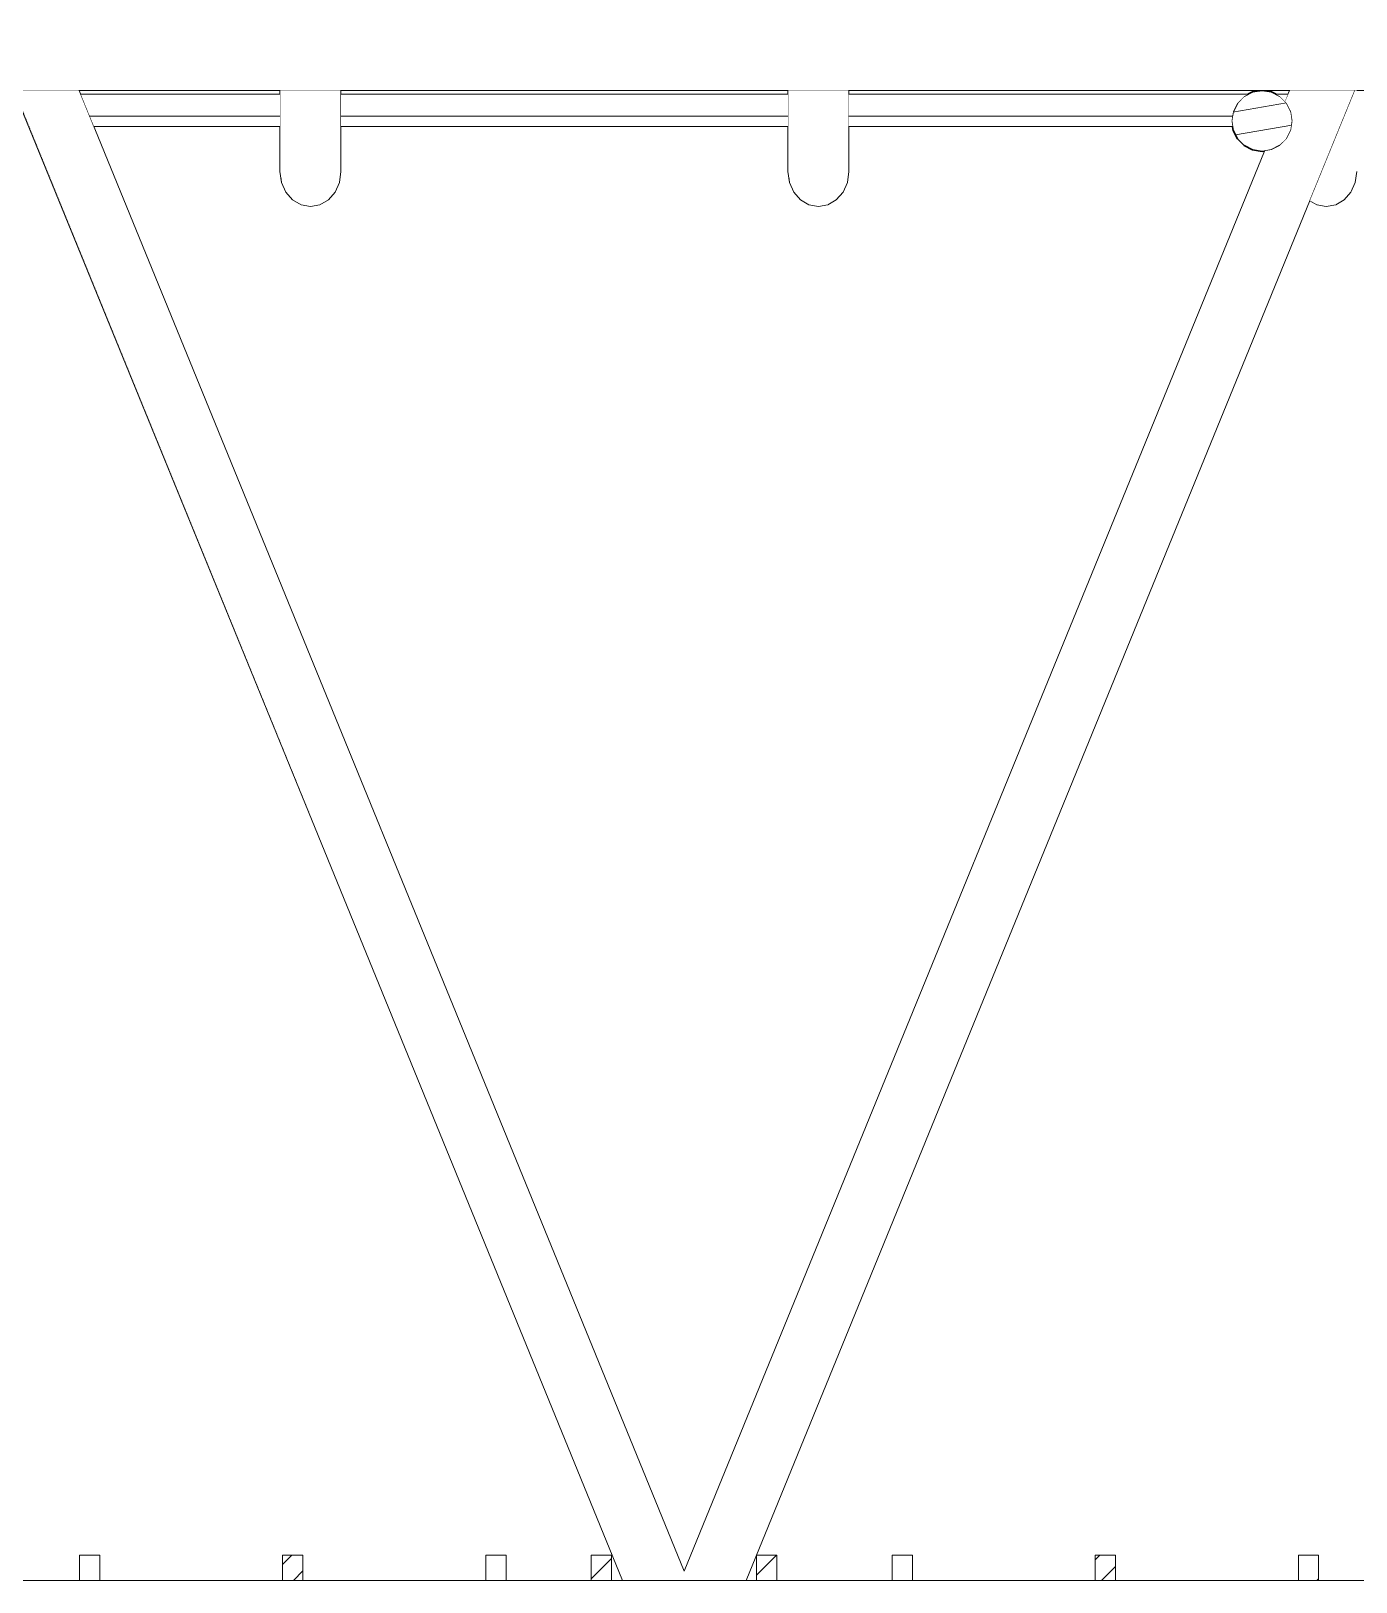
# Model space of a CAD drawing. Header units: millimetres. Extents: x -71878 to 121433, y -67383 to 83273.
# Drawn here: x 4136 to 6745, y -62705 to -59652 of the extents above; entities that cross this region are included whole.
import ezdxf

# ---------------------------------------------------------------- set-up
doc = ezdxf.new("R2010")
doc.units = ezdxf.units.MM
doc.header["$MEASUREMENT"] = 0
doc.set_wipeout_variables(frame=1)
doc.linetypes.add('Wipeout_Contour', pattern=[1000, 0, -1000])
for name, color, linetype in [('COLUMNAS', 7, 'Continuous'), ('ENTIRADO', 7, 'Continuous'), ('Vigas', 7, 'Continuous')]:
    doc.layers.add(name, color=color, linetype=linetype)
for name, color, linetype, lineweight, true_color in [('COLUMNAS_Pluma_Nº__23', 7, 'Continuous', 5, 0x646464), ('ENTIRADO_Pluma_Nº__23', 7, 'Continuous', 5, 0x646464), ('Vigas_Pluma_Nº__23', 7, 'Continuous', 5, 0x646464)]:
    doc.layers.add(name, color=color, linetype=linetype, lineweight=lineweight, true_color=true_color)
doc.layers.add('ENTIRADO_Pluma_Nº__21', color=7, linetype='Continuous', lineweight=5)
doc.layers.add('Vigas_Pluma_Nº__81', color=7, linetype='Continuous', lineweight=30)
pattern_1 = [(45, (-22368.78, -65222.4), (-79.5495, 79.5495), []), (45, (-22395.3, -65195.89), (-79.5495, 79.5495), [])]

msp = doc.modelspace()

# ---------------------------------------------------------------- hatches: boundary and pattern name
at = {"layer": 'Vigas', "linetype": 'Continuous', "lineweight": 0, "true_color": 0xffffff}
h = msp.add_hatch(dxfattribs=at)
h.set_pattern_fill('WOOD_0001', style=0, pattern_type=2)
h.set_pattern_definition([(10, (-22368.785, -65222.404), (-7.81417, 44.31635), [])])
h.paths.add_polyline_path([(6499.757, -59829.01), (6502.694, -59847.551), (6511.216, -59864.277), (6524.49, -59877.551), (6541.216, -59886.074), (6559.757, -59889.01), (6578.298, -59886.074), (6595.024, -59877.551), (6608.298, -59864.277), (6616.821, -59847.551), (6619.757, -59829.01), (6616.821, -59810.469), (6608.298, -59793.743), (6595.024, -59780.469), (6578.298, -59771.947), (6559.757, -59769.01), (6541.216, -59771.947), (6524.49, -59780.469), (6511.216, -59793.743), (6502.694, -59810.469)])

# ---------------------------------------------------------------- linework, layer by layer
at = {"layer": 'Vigas_Pluma_Nº__81', "linetype": 'Continuous', "flags": 128}
msp.add_lwpolyline([(6499.757, -59829.01), (6502.694, -59847.551), (6511.216, -59864.277), (6524.49, -59877.551), (6541.216, -59886.074), (6559.757, -59889.01), (6578.298, -59886.074), (6595.024, -59877.551), (6608.298, -59864.277), (6616.821, -59847.551), (6619.757, -59829.01), (6616.821, -59810.469), (6608.298, -59793.743), (6595.024, -59780.469), (6578.298, -59771.947), (6559.757, -59769.01), (6541.216, -59771.947), (6524.49, -59780.469), (6511.216, -59793.743), (6502.694, -59810.469)], close=True, dxfattribs=at)

# ---------------------------------------------------------------- wipeouts: each hides what was drawn before it
at = {"color": 254, "linetype": 'Wipeout_Contour', "lineweight": 0, "ltscale": 131353.913931}
msp.add_wipeout([(17919.783, -59727.551), (2038.739, -59727.551), (2038.739, -59744.277), (17919.783, -59744.277)], dxfattribs=at).dxf.layer = 'Vigas'

# ---------------------------------------------------------------- next in the draw order: wipeouts: each hides what was drawn before it
at = {"color": 254, "linetype": 'Wipeout_Contour', "lineweight": 0, "ltscale": 131366.427303}
msp.add_wipeout([(17919.783, -59709.01), (2038.739, -59709.01), (2038.739, -59727.551), (17919.783, -59727.551)], dxfattribs=at).dxf.layer = 'Vigas'
at = {"color": 254, "linetype": 'Wipeout_Contour', "lineweight": 0, "ltscale": 131331.564334}
msp.add_wipeout([(2038.739, -59766.074), (2038.739, -59769.01), (17919.783, -59769.01), (17919.783, -59766.074)], dxfattribs=at).dxf.layer = 'Vigas'

# ---------------------------------------------------------------- next in the draw order: wipeouts: each hides what was drawn before it
at = {"color": 254, "linetype": 'Wipeout_Contour', "lineweight": 0, "ltscale": 131379.625339}
msp.add_wipeout([(2038.739, -59709.01), (17919.783, -59709.01), (17919.783, -59690.469), (2038.739, -59690.469)], dxfattribs=at).dxf.layer = 'Vigas'
at = {"color": 254, "linetype": 'Wipeout_Contour', "lineweight": 0, "ltscale": 131335.604052}
msp.add_wipeout([(2038.739, -59757.551), (2038.739, -59766.074), (17919.783, -59766.074), (17919.783, -59757.551)], dxfattribs=at).dxf.layer = 'Vigas'

# ---------------------------------------------------------------- next in the draw order: wipeouts: each hides what was drawn before it
at = {"color": 254, "linetype": 'Wipeout_Contour', "lineweight": 0, "ltscale": 131392.216111}
msp.add_wipeout([(17919.783, -59673.743), (2038.739, -59673.743), (2038.739, -59690.469), (17919.783, -59690.469)], dxfattribs=at).dxf.layer = 'Vigas'
at = {"color": 254, "linetype": 'Wipeout_Contour', "lineweight": 0, "ltscale": 131343.299086}
msp.add_wipeout([(17919.783, -59744.277), (2038.739, -59744.277), (2038.739, -59757.551), (17919.783, -59757.551)], dxfattribs=at).dxf.layer = 'Vigas'

# ---------------------------------------------------------------- next in the draw order: linework, layer by layer
at = {"layer": 'Vigas_Pluma_Nº__23', "linetype": 'Continuous'}
msp.add_line((17919.783, -59769.01), (2038.739, -59769.01), dxfattribs=at)

# ---------------------------------------------------------------- next in the draw order: wipeouts: each hides what was drawn before it
at = {"color": 254, "linetype": 'Wipeout_Contour', "lineweight": 0, "ltscale": 131402.956096}
msp.add_wipeout([(17919.783, -59660.469), (2038.739, -59660.469), (2038.739, -59673.743), (17919.783, -59673.743)], dxfattribs=at).dxf.layer = 'Vigas'

# ---------------------------------------------------------------- next in the draw order: wipeouts: each hides what was drawn before it
at = {"color": 254, "linetype": 'Wipeout_Contour', "lineweight": 0, "ltscale": 109742.383424}
msp.add_wipeout([(4141.26, -59769.01), (4124.033, -59769.01), (5322.695, -62702.404), (5339.923, -62702.404)], dxfattribs=at).dxf.layer = 'COLUMNAS'
at = {"color": 254, "linetype": 'Wipeout_Contour', "lineweight": 0, "ltscale": 117946.365238}
msp.add_wipeout([(6613.529, -59769.01), (6604.837, -59790.282), (6608.281, -59793.726), (6618.38, -59769.01)], dxfattribs=at).dxf.layer = 'COLUMNAS'
at = {"color": 254, "linetype": 'Wipeout_Contour', "lineweight": 0, "ltscale": 131410.776228}
msp.add_wipeout([(2038.739, -59651.947), (2038.739, -59660.469), (17919.783, -59660.469), (17919.783, -59651.947)], dxfattribs=at).dxf.layer = 'Vigas'

# ---------------------------------------------------------------- next in the draw order: wipeouts: each hides what was drawn before it
at = {"color": 254, "linetype": 'Wipeout_Contour', "lineweight": 0, "ltscale": 109682.519367}
msp.add_wipeout([(4110.954, -59769.01), (5309.617, -62702.404), (5322.695, -62702.404), (4124.033, -59769.01)], dxfattribs=at).dxf.layer = 'COLUMNAS'
at = {"color": 254, "linetype": 'Wipeout_Contour', "lineweight": 0, "ltscale": 147449.918203}
msp.add_wipeout([(6608.281, -59793.726), (6608.298, -59793.743), (6614.222, -59805.369), (6629.079, -59769.01), (6618.381, -59769.01)], dxfattribs=at).dxf.layer = 'COLUMNAS'

# ---------------------------------------------------------------- next in the draw order: wipeouts: each hides what was drawn before it
at = {"color": 254, "linetype": 'Wipeout_Contour', "lineweight": 0, "ltscale": 109815.309163}
msp.add_wipeout([(4160.95, -59769.01), (4141.26, -59769.01), (5339.923, -62702.404), (5359.613, -62702.404)], dxfattribs=at).dxf.layer = 'COLUMNAS'
at = {"color": 254, "linetype": 'Wipeout_Contour', "lineweight": 0, "ltscale": 176971.625166}
msp.add_wipeout([(6629.079, -59769.01), (6614.222, -59805.369), (6616.821, -59810.469), (6619.757, -59829.01), (6619.566, -59830.218), (6644.577, -59769.01)], dxfattribs=at).dxf.layer = 'COLUMNAS'

# ---------------------------------------------------------------- next in the draw order: wipeouts: each hides what was drawn before it
at = {"color": 254, "linetype": 'Wipeout_Contour', "lineweight": 0, "ltscale": 109641.577104}
msp.add_wipeout([(4110.954, -59769.01), (4103.306, -59769.01), (5301.968, -62702.404), (5309.617, -62702.404)], dxfattribs=at).dxf.layer = 'COLUMNAS'

# ---------------------------------------------------------------- next in the draw order: wipeouts: each hides what was drawn before it
at = {"color": 254, "linetype": 'Wipeout_Contour', "lineweight": 0, "ltscale": 109894.159111}
msp.add_wipeout([(4181.175, -59769.01), (4160.95, -59769.01), (5359.613, -62702.404), (5379.838, -62702.404)], dxfattribs=at).dxf.layer = 'COLUMNAS'

# ---------------------------------------------------------------- next in the draw order: wipeouts: each hides what was drawn before it
at = {"color": 254, "linetype": 'Wipeout_Contour', "lineweight": 0, "ltscale": 109971.21446}
msp.add_wipeout([(4199.956, -59769.01), (4181.175, -59769.01), (5379.838, -62702.404), (5398.619, -62702.404)], dxfattribs=at).dxf.layer = 'COLUMNAS'

# ---------------------------------------------------------------- next in the draw order: wipeouts: each hides what was drawn before it
at = {"color": 254, "linetype": 'Wipeout_Contour', "lineweight": 0, "ltscale": 110038.933074}
msp.add_wipeout([(4215.455, -59769.01), (4199.957, -59769.01), (5398.619, -62702.404), (5414.117, -62702.404)], dxfattribs=at).dxf.layer = 'COLUMNAS'

# ---------------------------------------------------------------- next in the draw order: wipeouts: each hides what was drawn before it
at = {"color": 254, "linetype": 'Wipeout_Contour', "lineweight": 0, "ltscale": 165898.2587}
msp.add_wipeout([(4215.455, -59769.01), (5414.117, -62702.404), (5422.239, -62702.404), (5422.239, -62696.233), (5422.257, -62696.141), (4226.153, -59769.01)], dxfattribs=at).dxf.layer = 'COLUMNAS'

# ---------------------------------------------------------------- next in the draw order: wipeouts: each hides what was drawn before it
at = {"color": 254, "linetype": 'Wipeout_Contour', "lineweight": 0, "ltscale": 138019.845228}
msp.add_wipeout([(4226.153, -59769.01), (5422.257, -62696.141), (5422.257, -62684.32), (5422.267, -62684.294), (4231.005, -59769.01)], dxfattribs=at).dxf.layer = 'COLUMNAS'

# ---------------------------------------------------------------- next in the draw order: wipeouts: each hides what was drawn before it
at = {"color": 254, "linetype": 'Wipeout_Contour', "lineweight": 0, "ltscale": 109623.562948}
msp.add_wipeout([(4103.306, -59769.01), (4101.835, -59769.01), (5300.497, -62702.404), (5301.968, -62702.404)], dxfattribs=at).dxf.layer = 'COLUMNAS'

# ---------------------------------------------------------------- next in the draw order: linework, layer by layer
at = {"layer": 'COLUMNAS_Pluma_Nº__23', "linetype": 'Continuous'}
for p, q in [((5300.497, -62702.404), (4101.835, -59769.01)), ((5422.267, -62684.294), (4231.004, -59769.01))]:
    msp.add_line(p, q, dxfattribs=at)
at = {"layer": 'ENTIRADO_Pluma_Nº__21', "linetype": 'Continuous'}
for p, q in [((4271.203, -62652.404), (4231.203, -62652.404)), ((4671.203, -62652.404), (4631.203, -62652.404)), ((5071.203, -62652.404), (5031.203, -62652.404)), ((5279.169, -62652.404), (5239.169, -62652.404))]:
    msp.add_line(p, q, dxfattribs=at)

# ---------------------------------------------------------------- next in the draw order: wipeouts: each hides what was drawn before it
at = {"color": 254, "linetype": 'Wipeout_Contour', "lineweight": 0, "ltscale": 142566.042659}
msp.add_wipeout([(5422.239, -62696.233), (6570.009, -59887.387), (6564.822, -59888.208), (5422.257, -62684.32), (5422.257, -62696.141)], dxfattribs=at).dxf.layer = 'COLUMNAS'
at = {"color": 254, "linetype": 'Wipeout_Contour', "lineweight": 0, "ltscale": 110100.516599}
msp.add_wipeout([(4626.167, -59769.01), (4626.167, -59928.515), (4629.104, -59949.864), (4629.104, -59769.01)], dxfattribs=at).dxf.layer = 'Vigas'
at = {"color": 254, "linetype": 'Wipeout_Contour', "lineweight": 0, "ltscale": 110559.813241}
msp.add_wipeout([(4743.231, -59769.01), (4743.231, -59949.864), (4746.167, -59928.515), (4746.167, -59769.01)], dxfattribs=at).dxf.layer = 'Vigas'

# ---------------------------------------------------------------- next in the draw order: wipeouts: each hides what was drawn before it
at = {"color": 254, "linetype": 'Wipeout_Contour', "lineweight": 0, "ltscale": 172024.033167}
msp.add_wipeout([(5422.239, -62702.404), (5430.416, -62702.404), (6582.018, -59884.178), (6578.298, -59886.074), (6570.009, -59887.387), (5422.239, -62696.233)], dxfattribs=at).dxf.layer = 'COLUMNAS'
at = {"color": 254, "linetype": 'Wipeout_Contour', "lineweight": 0, "ltscale": 110115.206451}
msp.add_wipeout([(4629.104, -59769.01), (4629.104, -59949.864), (4637.626, -59969.123), (4637.626, -59769.01)], dxfattribs=at).dxf.layer = 'Vigas'
at = {"color": 254, "linetype": 'Wipeout_Contour', "lineweight": 0, "ltscale": 110529.572487}
msp.add_wipeout([(4734.708, -59769.01), (4734.708, -59969.123), (4743.231, -59949.864), (4743.231, -59769.01)], dxfattribs=at).dxf.layer = 'Vigas'

# ---------------------------------------------------------------- next in the draw order: wipeouts: each hides what was drawn before it
at = {"color": 254, "linetype": 'Wipeout_Contour', "lineweight": 0, "ltscale": 144196.185365}
msp.add_wipeout([(6582.018, -59884.178), (5430.416, -62702.404), (5445.915, -62702.404), (6603.818, -59868.758), (6595.024, -59877.551)], dxfattribs=at).dxf.layer = 'COLUMNAS'
at = {"color": 254, "linetype": 'Wipeout_Contour', "lineweight": 0, "ltscale": 110480.225742}
msp.add_wipeout([(4734.708, -59769.01), (4721.434, -59769.01), (4721.434, -59984.407), (4734.708, -59969.123)], dxfattribs=at).dxf.layer = 'Vigas'

# ---------------------------------------------------------------- next in the draw order: linework, layer by layer
at = {"layer": 'Vigas_Pluma_Nº__23', "linetype": 'Continuous'}
for p, q in [((4746.167, -59769.01), (4746.167, -59928.515)), ((4746.167, -59928.515), (4743.231, -59949.864))]:
    msp.add_line(p, q, dxfattribs=at)

# ---------------------------------------------------------------- next in the draw order: wipeouts: each hides what was drawn before it
at = {"color": 254, "linetype": 'Wipeout_Contour', "lineweight": 0, "ltscale": 232832.512524}
msp.add_wipeout([(6603.817, -59868.758), (5445.915, -62702.404), (5464.696, -62702.404), (6663.358, -59769.01), (6644.577, -59769.01), (6619.566, -59830.218), (6616.821, -59847.551), (6608.298, -59864.277)], dxfattribs=at).dxf.layer = 'COLUMNAS'
at = {"color": 254, "linetype": 'Wipeout_Contour', "lineweight": 0, "ltscale": 110416.589417}
msp.add_wipeout([(4704.708, -59994.221), (4721.434, -59984.407), (4721.434, -59769.01), (4704.708, -59769.01)], dxfattribs=at).dxf.layer = 'Vigas'

# ---------------------------------------------------------------- next in the draw order: linework, layer by layer
at = {"layer": 'Vigas_Pluma_Nº__23', "linetype": 'Continuous'}
for p, q in [((4743.231, -59949.864), (4734.708, -59969.123)), ((4734.708, -59969.123), (4721.434, -59984.407))]:
    msp.add_line(p, q, dxfattribs=at)

# ---------------------------------------------------------------- next in the draw order: wipeouts: each hides what was drawn before it
at = {"color": 254, "linetype": 'Wipeout_Contour', "lineweight": 0, "ltscale": 115014.444713}
msp.add_wipeout([(5464.696, -62702.404), (5484.921, -62702.404), (6683.584, -59769.01), (6663.358, -59769.01)], dxfattribs=at).dxf.layer = 'COLUMNAS'
at = {"color": 254, "linetype": 'Wipeout_Contour', "lineweight": 0, "ltscale": 110344.881226}
msp.add_wipeout([(4686.167, -59997.602), (4704.708, -59994.221), (4704.708, -59769.01), (4686.167, -59769.01)], dxfattribs=at).dxf.layer = 'Vigas'

# ---------------------------------------------------------------- next in the draw order: linework, layer by layer
at = {"layer": 'Vigas_Pluma_Nº__23', "linetype": 'Continuous'}
msp.add_line((4721.434, -59984.407), (4704.708, -59994.221), dxfattribs=at)

# ---------------------------------------------------------------- next in the draw order: wipeouts: each hides what was drawn before it
at = {"color": 254, "linetype": 'Wipeout_Contour', "lineweight": 0, "ltscale": 115093.428303}
msp.add_wipeout([(5484.921, -62702.404), (5504.611, -62702.404), (6703.274, -59769.01), (6683.584, -59769.01)], dxfattribs=at).dxf.layer = 'COLUMNAS'
at = {"color": 254, "linetype": 'Wipeout_Contour', "lineweight": 0, "ltscale": 110272.121699}
msp.add_wipeout([(4667.626, -59994.221), (4686.167, -59997.602), (4686.167, -59769.01), (4667.626, -59769.01)], dxfattribs=at).dxf.layer = 'Vigas'

# ---------------------------------------------------------------- next in the draw order: linework, layer by layer
at = {"layer": 'Vigas_Pluma_Nº__23', "linetype": 'Continuous'}
msp.add_line((4704.708, -59994.221), (4686.167, -59997.602), dxfattribs=at)

# ---------------------------------------------------------------- next in the draw order: wipeouts: each hides what was drawn before it
at = {"color": 254, "linetype": 'Wipeout_Contour', "lineweight": 0, "ltscale": 115166.480229}
msp.add_wipeout([(6703.274, -59769.01), (5504.611, -62702.404), (5521.839, -62702.404), (6720.501, -59769.01)], dxfattribs=at).dxf.layer = 'COLUMNAS'
at = {"color": 254, "linetype": 'Wipeout_Contour', "lineweight": 0, "ltscale": 110205.438138}
msp.add_wipeout([(4650.9, -59984.407), (4667.626, -59994.221), (4667.626, -59769.01), (4650.9, -59769.01)], dxfattribs=at).dxf.layer = 'Vigas'

# ---------------------------------------------------------------- next in the draw order: linework, layer by layer
at = {"layer": 'Vigas_Pluma_Nº__23', "linetype": 'Continuous'}
msp.add_line((4686.167, -59997.602), (4667.626, -59994.221), dxfattribs=at)

# ---------------------------------------------------------------- next in the draw order: wipeouts: each hides what was drawn before it
at = {"color": 254, "linetype": 'Wipeout_Contour', "lineweight": 0, "ltscale": 115226.44908}
msp.add_wipeout([(6720.501, -59769.01), (5521.839, -62702.404), (5534.917, -62702.404), (6733.579, -59769.01)], dxfattribs=at).dxf.layer = 'COLUMNAS'
at = {"color": 254, "linetype": 'Wipeout_Contour', "lineweight": 0, "ltscale": 110151.36377}
msp.add_wipeout([(4650.9, -59769.01), (4637.626, -59769.01), (4637.626, -59969.123), (4650.9, -59984.407)], dxfattribs=at).dxf.layer = 'Vigas'

# ---------------------------------------------------------------- next in the draw order: linework, layer by layer
at = {"layer": 'Vigas_Pluma_Nº__23', "linetype": 'Continuous'}
for p, q in [((4626.167, -59769.01), (4626.167, -59928.515)), ((4629.104, -59949.864), (4626.167, -59928.515)), ((4637.626, -59969.123), (4629.104, -59949.864)), ((4650.9, -59984.407), (4637.626, -59969.123)), ((4667.626, -59994.221), (4650.9, -59984.407))]:
    msp.add_line(p, q, dxfattribs=at)

# ---------------------------------------------------------------- next in the draw order: wipeouts: each hides what was drawn before it
at = {"color": 254, "linetype": 'Wipeout_Contour', "lineweight": 0, "ltscale": 115267.464368}
msp.add_wipeout([(6733.579, -59769.01), (5534.917, -62702.404), (5542.565, -62702.404), (6741.228, -59769.01)], dxfattribs=at).dxf.layer = 'COLUMNAS'

# ---------------------------------------------------------------- next in the draw order: wipeouts: each hides what was drawn before it
at = {"color": 254, "linetype": 'Wipeout_Contour', "lineweight": 0, "ltscale": 115285.510686}
msp.add_wipeout([(6741.228, -59769.01), (5542.565, -62702.404), (5544.036, -62702.404), (6742.699, -59769.01)], dxfattribs=at).dxf.layer = 'COLUMNAS'
at = {"color": 254, "linetype": 'Wipeout_Contour', "lineweight": 0, "ltscale": 109387.103859}
msp.add_wipeout([(4626.167, -59819.767), (4251.745, -59819.767), (4259.848, -59839.597), (4626.167, -59839.597)], dxfattribs=at).dxf.layer = 'ENTIRADO'

# ---------------------------------------------------------------- next in the draw order: linework, layer by layer
at = {"layer": 'COLUMNAS_Pluma_Nº__23', "linetype": 'Continuous'}
for p, q in [((5544.036, -62702.404), (6742.699, -59769.01)), ((6604.837, -59790.282), (6613.529, -59769.01)), ((5422.255, -62684.325), (6564.822, -59888.208))]:
    msp.add_line(p, q, dxfattribs=at)
at = {"layer": 'ENTIRADO_Pluma_Nº__21', "linetype": 'Continuous'}
for p, q in [((5604.468, -62652.404), (5564.468, -62652.404)), ((5871.203, -62652.404), (5831.203, -62652.404)), ((6271.203, -62652.404), (6231.203, -62652.404)), ((6671.203, -62652.404), (6631.203, -62652.404))]:
    msp.add_line(p, q, dxfattribs=at)
at = {"layer": 'ENTIRADO_Pluma_Nº__23', "linetype": 'Continuous'}
msp.add_line((4259.848, -59839.597), (4626.167, -59839.597), dxfattribs=at)

# ---------------------------------------------------------------- next in the draw order: wipeouts: each hides what was drawn before it
at = {"color": 254, "linetype": 'Wipeout_Contour', "lineweight": 0, "ltscale": 109386.801171}
msp.add_wipeout([(4626.167, -59776.344), (4234.001, -59776.344), (4251.745, -59819.767), (4626.167, -59819.767)], dxfattribs=at).dxf.layer = 'ENTIRADO'

# ---------------------------------------------------------------- next in the draw order: linework, layer by layer
at = {"layer": 'ENTIRADO_Pluma_Nº__23', "linetype": 'Continuous'}
for p, q in [((4234.001, -59776.344), (4626.167, -59776.344)), ((4251.745, -59819.767), (4626.167, -59819.767))]:
    msp.add_line(p, q, dxfattribs=at)

# ---------------------------------------------------------------- next in the draw order: wipeouts: each hides what was drawn before it
at = {"color": 254, "linetype": 'Wipeout_Contour', "lineweight": 0, "ltscale": 117899.115877}
msp.add_wipeout([(6610.533, -59776.344), (6586.928, -59776.344), (6595.024, -59780.469), (6604.837, -59790.282)], dxfattribs=at).dxf.layer = 'ENTIRADO'
at = {"color": 254, "linetype": 'Wipeout_Contour', "lineweight": 0, "ltscale": 114026.354284}
msp.add_wipeout([(5626.167, -59769.01), (5626.167, -59928.515), (5629.104, -59949.864), (5629.104, -59769.01)], dxfattribs=at).dxf.layer = 'Vigas'
at = {"color": 254, "linetype": 'Wipeout_Contour', "lineweight": 0, "ltscale": 88504.818133}
msp.add_wipeout([(6653.95, -59986.197), (6667.626, -59994.221), (6667.626, -59952.73)], dxfattribs=at).dxf.layer = 'Vigas'
at = {"color": 254, "linetype": 'Wipeout_Contour', "lineweight": 0, "ltscale": 129579.534955}
msp.add_wipeout([(16584.026, -62702.404), (3263.42, -62702.404), (3263.42, -62705.341), (16584.026, -62705.341)], dxfattribs=at).dxf.layer = 'Vigas'

# ---------------------------------------------------------------- next in the draw order: hatches: boundary and pattern name
at = {"layer": 'ENTIRADO', "linetype": 'Continuous', "lineweight": 0, "true_color": 0xffffff}
h = msp.add_hatch(dxfattribs=at)
h.set_pattern_fill('STEEL_0001', style=0, pattern_type=2)
h.set_pattern_definition(pattern_1)
h.paths.add_polyline_path([(4631.203, -62652.404), (4631.203, -62702.404), (4671.203, -62702.404), (4671.203, -62652.404)])
h = msp.add_hatch(dxfattribs=at)
h.set_pattern_fill('STEEL_0001', style=0, pattern_type=2)
h.set_pattern_definition(pattern_1)
h.paths.add_polyline_path([(5239.169, -62652.404), (5239.169, -62702.404), (5279.169, -62702.404), (5279.169, -62652.404)])
h = msp.add_hatch(dxfattribs=at)
h.set_pattern_fill('STEEL_0001', style=0, pattern_type=2)
h.set_pattern_definition(pattern_1)
h.paths.add_polyline_path([(5564.468, -62652.404), (5564.468, -62702.404), (5604.468, -62702.404), (5604.468, -62652.404)])
h = msp.add_hatch(dxfattribs=at)
h.set_pattern_fill('STEEL_0001', style=0, pattern_type=2)
h.set_pattern_definition(pattern_1)
h.paths.add_polyline_path([(6231.203, -62652.404), (6231.203, -62702.404), (6271.203, -62702.404), (6271.203, -62652.404)])
h = msp.add_hatch(dxfattribs=at)
h.set_pattern_fill('STEEL_0001', style=0, pattern_type=2)
h.set_pattern_definition(pattern_1)
h.paths.add_polyline_path([(6631.203, -62652.404), (6631.203, -62702.404), (6671.203, -62702.404), (6671.203, -62652.404)])

# ---------------------------------------------------------------- next in the draw order: linework, layer by layer
at = {"layer": 'ENTIRADO_Pluma_Nº__21', "linetype": 'Continuous'}
for p, q in [((4231.203, -62652.404), (4231.203, -62702.404)), ((4271.203, -62652.404), (4271.203, -62702.404)), ((4631.203, -62652.404), (4631.203, -62702.404)), ((4671.203, -62652.404), (4671.203, -62702.404)), ((5031.203, -62652.404), (5031.203, -62702.404)), ((5071.203, -62652.404), (5071.203, -62702.404)), ((5239.169, -62652.404), (5239.169, -62702.404)), ((5279.169, -62652.404), (5279.169, -62702.404)), ((5564.468, -62652.404), (5564.468, -62702.404)), ((5604.468, -62652.404), (5604.468, -62702.404)), ((5831.203, -62652.404), (5831.203, -62702.404)), ((5871.203, -62652.404), (5871.203, -62702.404)), ((6231.203, -62652.404), (6231.203, -62702.404)), ((6271.203, -62652.404), (6271.203, -62702.404)), ((6631.203, -62652.404), (6631.203, -62702.404)), ((6671.203, -62652.404), (6671.203, -62702.404)), ((4271.203, -62702.404), (4231.203, -62702.404)), ((4671.203, -62702.404), (4631.203, -62702.404)), ((5071.203, -62702.404), (5031.203, -62702.404)), ((5279.169, -62702.404), (5239.169, -62702.404)), ((5604.468, -62702.404), (5564.468, -62702.404)), ((5871.203, -62702.404), (5831.203, -62702.404)), ((6271.203, -62702.404), (6231.203, -62702.404)), ((6671.203, -62702.404), (6631.203, -62702.404))]:
    msp.add_line(p, q, dxfattribs=at)
at = {"layer": 'ENTIRADO_Pluma_Nº__23', "linetype": 'Continuous'}
msp.add_line((6586.927, -59776.344), (6610.533, -59776.344), dxfattribs=at)
at = {"layer": 'Vigas_Pluma_Nº__23', "linetype": 'Continuous'}
for p, q in [((4231.203, -62702.404), (3871.203, -62702.404)), ((4631.203, -62702.404), (4271.203, -62702.404)), ((5031.203, -62702.404), (4671.203, -62702.404)), ((5239.169, -62702.404), (5071.203, -62702.404)), ((5564.468, -62702.404), (5279.169, -62702.404)), ((5831.203, -62702.404), (5604.468, -62702.404)), ((6231.203, -62702.404), (5871.203, -62702.404)), ((6631.203, -62702.404), (6271.203, -62702.404)), ((7031.203, -62702.404), (6671.203, -62702.404))]:
    msp.add_line(p, q, dxfattribs=at)

# ---------------------------------------------------------------- next in the draw order: wipeouts: each hides what was drawn before it
at = {"color": 254, "linetype": 'Wipeout_Contour', "lineweight": 0, "ltscale": 114041.342805}
msp.add_wipeout([(5629.104, -59949.864), (5637.626, -59969.123), (5637.626, -59769.01), (5629.104, -59769.01)], dxfattribs=at).dxf.layer = 'Vigas'
at = {"color": 254, "linetype": 'Wipeout_Contour', "lineweight": 0, "ltscale": 118072.061527}
msp.add_wipeout([(6686.167, -59907.356), (6667.626, -59952.73), (6667.626, -59994.221), (6686.167, -59997.602)], dxfattribs=at).dxf.layer = 'Vigas'

# ---------------------------------------------------------------- next in the draw order: linework, layer by layer
at = {"layer": 'Vigas_Pluma_Nº__23', "linetype": 'Continuous'}
msp.add_line((6667.626, -59994.221), (6653.95, -59986.197), dxfattribs=at)

# ---------------------------------------------------------------- next in the draw order: wipeouts: each hides what was drawn before it
at = {"color": 254, "linetype": 'Wipeout_Contour', "lineweight": 0, "ltscale": 114077.784547}
msp.add_wipeout([(5637.626, -59969.123), (5650.9, -59984.407), (5650.9, -59769.01), (5637.626, -59769.01)], dxfattribs=at).dxf.layer = 'Vigas'
at = {"color": 254, "linetype": 'Wipeout_Contour', "lineweight": 0, "ltscale": 118161.391156}
msp.add_wipeout([(6686.167, -59997.602), (6704.708, -59994.221), (6704.708, -59861.982), (6686.167, -59907.356)], dxfattribs=at).dxf.layer = 'Vigas'

# ---------------------------------------------------------------- next in the draw order: linework, layer by layer
at = {"layer": 'Vigas_Pluma_Nº__23', "linetype": 'Continuous'}
for p, q in [((5626.167, -59769.01), (5626.167, -59928.515)), ((5629.104, -59949.864), (5626.167, -59928.515)), ((6686.167, -59997.602), (6667.626, -59994.221))]:
    msp.add_line(p, q, dxfattribs=at)

# ---------------------------------------------------------------- next in the draw order: wipeouts: each hides what was drawn before it
at = {"color": 254, "linetype": 'Wipeout_Contour', "lineweight": 0, "ltscale": 114132.10168}
msp.add_wipeout([(5650.9, -59984.407), (5667.626, -59994.221), (5667.626, -59769.01), (5650.9, -59769.01)], dxfattribs=at).dxf.layer = 'Vigas'
at = {"color": 254, "linetype": 'Wipeout_Contour', "lineweight": 0, "ltscale": 118248.786637}
msp.add_wipeout([(6704.708, -59994.221), (6721.434, -59984.407), (6721.434, -59821.049), (6704.708, -59861.982)], dxfattribs=at).dxf.layer = 'Vigas'

# ---------------------------------------------------------------- next in the draw order: linework, layer by layer
at = {"layer": 'Vigas_Pluma_Nº__23', "linetype": 'Continuous'}
for p, q in [((5637.626, -59969.123), (5629.104, -59949.864)), ((5650.9, -59984.407), (5637.626, -59969.123)), ((6704.708, -59994.221), (6686.167, -59997.602))]:
    msp.add_line(p, q, dxfattribs=at)

# ---------------------------------------------------------------- next in the draw order: wipeouts: each hides what was drawn before it
at = {"color": 254, "linetype": 'Wipeout_Contour', "lineweight": 0, "ltscale": 112311.28101}
msp.add_wipeout([(5626.167, -59819.767), (4746.167, -59819.767), (4746.167, -59839.597), (5626.167, -59839.597)], dxfattribs=at).dxf.layer = 'ENTIRADO'
at = {"color": 254, "linetype": 'Wipeout_Contour', "lineweight": 0, "ltscale": 114198.96313}
msp.add_wipeout([(5686.167, -59769.01), (5667.626, -59769.01), (5667.626, -59994.221), (5686.167, -59997.602)], dxfattribs=at).dxf.layer = 'Vigas'
at = {"color": 254, "linetype": 'Wipeout_Contour', "lineweight": 0, "ltscale": 118325.66744}
msp.add_wipeout([(6721.434, -59984.407), (6734.708, -59969.123), (6734.708, -59788.565), (6721.434, -59821.049)], dxfattribs=at).dxf.layer = 'Vigas'

# ---------------------------------------------------------------- next in the draw order: linework, layer by layer
at = {"layer": 'ENTIRADO_Pluma_Nº__23', "linetype": 'Continuous'}
msp.add_line((4746.167, -59839.597), (5626.167, -59839.597), dxfattribs=at)
at = {"layer": 'Vigas_Pluma_Nº__23', "linetype": 'Continuous'}
for p, q in [((5667.626, -59994.221), (5650.9, -59984.407)), ((6721.434, -59984.407), (6704.708, -59994.221))]:
    msp.add_line(p, q, dxfattribs=at)

# ---------------------------------------------------------------- next in the draw order: wipeouts: each hides what was drawn before it
at = {"color": 254, "linetype": 'Wipeout_Contour', "lineweight": 0, "ltscale": 112335.678603}
msp.add_wipeout([(4746.167, -59819.767), (5626.167, -59819.767), (5626.167, -59776.344), (4746.167, -59776.344)], dxfattribs=at).dxf.layer = 'ENTIRADO'
at = {"color": 254, "linetype": 'Wipeout_Contour', "lineweight": 0, "ltscale": 114271.818361}
msp.add_wipeout([(5686.167, -59769.01), (5686.167, -59997.602), (5704.708, -59994.221), (5704.708, -59769.01)], dxfattribs=at).dxf.layer = 'Vigas'
at = {"color": 254, "linetype": 'Wipeout_Contour', "lineweight": 0, "ltscale": 148001.766884}
msp.add_wipeout([(6734.708, -59788.565), (6734.708, -59969.123), (6743.231, -59949.864), (6743.231, -59769.01), (6742.699, -59769.01)], dxfattribs=at).dxf.layer = 'Vigas'

# ---------------------------------------------------------------- next in the draw order: linework, layer by layer
at = {"layer": 'ENTIRADO_Pluma_Nº__23', "linetype": 'Continuous'}
for p, q in [((4746.167, -59776.344), (5626.167, -59776.344)), ((4746.167, -59819.767), (5626.167, -59819.767))]:
    msp.add_line(p, q, dxfattribs=at)
at = {"layer": 'Vigas_Pluma_Nº__23', "linetype": 'Continuous'}
for p, q in [((5686.167, -59997.602), (5667.626, -59994.221)), ((6734.708, -59969.123), (6721.434, -59984.407))]:
    msp.add_line(p, q, dxfattribs=at)

# ---------------------------------------------------------------- next in the draw order: wipeouts: each hides what was drawn before it
at = {"color": 254, "linetype": 'Wipeout_Contour', "lineweight": 0, "ltscale": 114343.531137}
msp.add_wipeout([(5704.708, -59994.221), (5721.434, -59984.407), (5721.434, -59769.01), (5704.708, -59769.01)], dxfattribs=at).dxf.layer = 'Vigas'
at = {"color": 254, "linetype": 'Wipeout_Contour', "lineweight": 0, "ltscale": 118417.633218}
msp.add_wipeout([(6743.231, -59769.01), (6743.231, -59949.864), (6746.167, -59928.515), (6746.167, -59769.01)], dxfattribs=at).dxf.layer = 'Vigas'

# ---------------------------------------------------------------- next in the draw order: linework, layer by layer
at = {"layer": 'Vigas_Pluma_Nº__23', "linetype": 'Continuous'}
for p, q in [((6746.167, -59928.515), (6743.231, -59949.864)), ((6743.231, -59949.864), (6734.708, -59969.123)), ((5704.708, -59994.221), (5686.167, -59997.602))]:
    msp.add_line(p, q, dxfattribs=at)

# ---------------------------------------------------------------- next in the draw order: wipeouts: each hides what was drawn before it
at = {"color": 254, "linetype": 'Wipeout_Contour', "lineweight": 0, "ltscale": 114407.080783}
msp.add_wipeout([(5721.434, -59984.407), (5734.708, -59969.123), (5734.708, -59769.01), (5721.434, -59769.01)], dxfattribs=at).dxf.layer = 'Vigas'

# ---------------------------------------------------------------- next in the draw order: linework, layer by layer
at = {"layer": 'Vigas_Pluma_Nº__23', "linetype": 'Continuous'}
msp.add_line((5721.434, -59984.407), (5704.708, -59994.221), dxfattribs=at)

# ---------------------------------------------------------------- next in the draw order: wipeouts: each hides what was drawn before it
at = {"color": 254, "linetype": 'Wipeout_Contour', "lineweight": 0, "ltscale": 114456.257633}
msp.add_wipeout([(5734.708, -59969.123), (5743.231, -59949.864), (5743.231, -59769.01), (5734.708, -59769.01)], dxfattribs=at).dxf.layer = 'Vigas'

# ---------------------------------------------------------------- next in the draw order: linework, layer by layer
at = {"layer": 'Vigas_Pluma_Nº__23', "linetype": 'Continuous'}
msp.add_line((5734.708, -59969.123), (5721.434, -59984.407), dxfattribs=at)

# ---------------------------------------------------------------- next in the draw order: wipeouts: each hides what was drawn before it
at = {"color": 254, "linetype": 'Wipeout_Contour', "lineweight": 0, "ltscale": 114486.261591}
msp.add_wipeout([(5743.231, -59769.01), (5743.231, -59949.864), (5746.167, -59928.515), (5746.167, -59769.01)], dxfattribs=at).dxf.layer = 'Vigas'

# ---------------------------------------------------------------- next in the draw order: linework, layer by layer
at = {"layer": 'Vigas_Pluma_Nº__23', "linetype": 'Continuous'}
for p, q in [((5746.167, -59769.01), (5746.167, -59928.515)), ((5746.167, -59928.515), (5743.231, -59949.864)), ((5743.231, -59949.864), (5734.708, -59969.123))]:
    msp.add_line(p, q, dxfattribs=at)

# ---------------------------------------------------------------- next in the draw order: wipeouts: each hides what was drawn before it
at = {"color": 254, "linetype": 'Wipeout_Contour', "lineweight": 0, "ltscale": 145361.400059}
msp.add_wipeout([(5746.167, -59819.767), (5746.167, -59839.597), (6501.434, -59839.597), (6499.757, -59829.01), (6501.221, -59819.767)], dxfattribs=at).dxf.layer = 'ENTIRADO'

# ---------------------------------------------------------------- next in the draw order: linework, layer by layer
at = {"layer": 'ENTIRADO_Pluma_Nº__23', "linetype": 'Continuous'}
msp.add_line((5746.167, -59839.597), (6501.434, -59839.597), dxfattribs=at)

# ---------------------------------------------------------------- next in the draw order: wipeouts: each hides what was drawn before it
at = {"color": 254, "linetype": 'Wipeout_Contour', "lineweight": 0, "ltscale": 204208.180072}
msp.add_wipeout([(5746.167, -59819.767), (6501.221, -59819.767), (6502.694, -59810.469), (6511.216, -59793.743), (6524.49, -59780.469), (6532.587, -59776.344), (5746.167, -59776.344)], dxfattribs=at).dxf.layer = 'ENTIRADO'

# ---------------------------------------------------------------- next in the draw order: linework, layer by layer
at = {"layer": 'ENTIRADO_Pluma_Nº__23', "linetype": 'Continuous'}
for p, q in [((5746.167, -59776.344), (6532.587, -59776.344)), ((5746.167, -59819.767), (6501.221, -59819.767))]:
    msp.add_line(p, q, dxfattribs=at)

doc.saveas('drawing.dxf')
